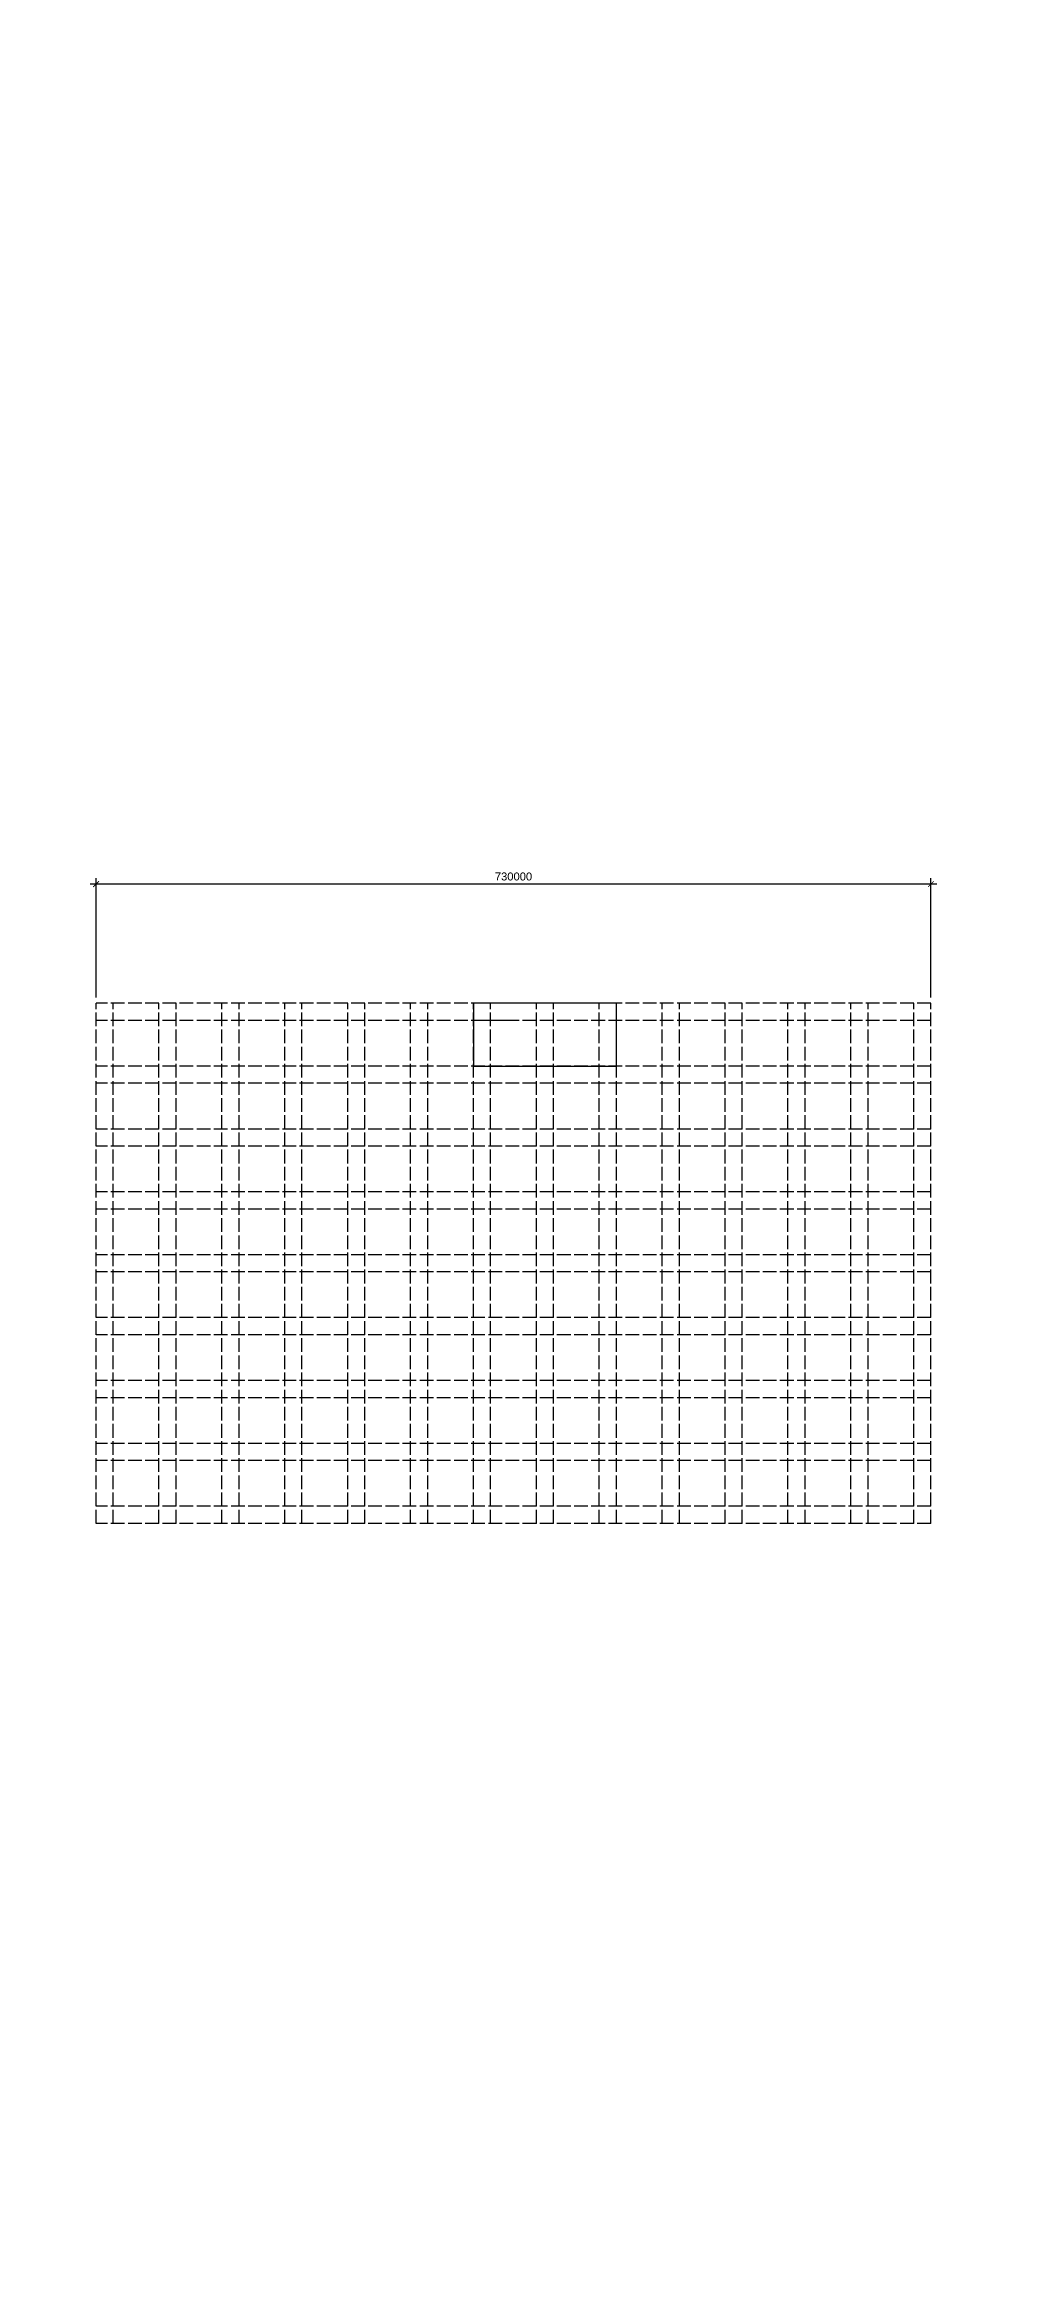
# Model space of a CAD drawing. Header units: millimetres. Extents: x -14568604 to 2614826, y -15966657 to 4339860.
# Drawn here: x -11545496 to -10697093, y 463822 to 2401841 of the extents above; entities that cross this region are included whole.
import ezdxf

# ---------------------------------------------------------------- set-up
doc = ezdxf.new("R2010")
doc.units = ezdxf.units.MM
doc.linetypes.add('ACAD_ISO02W100', pattern=[15, 12, -3])
for name, color, linetype in [('kóty', 150, 'Continuous'), ('občanská vybavenost', 170, 'Continuous'), ('základní mřížka', 50, 'ACAD_ISO02W100')]:
    doc.layers.add(name, color=color, linetype=linetype)
doc.styles.get("Standard").update_dxf_attribs({"font": 'arial.ttf'})
doc.dimstyles.new('k', dxfattribs={"dimtxt": 7000, "dimasz": 5000, "dimexe": 5000, "dimexo": 5000, "dimgap": 3000, "dimtad": 1, "dimtxsty": 'Standard', "dimblk": 'ARCHTICK', "dimcen": 2.5, "dimdle": 5000, "dimadec": 0, "dimazin": 0, "dimtfac": 1, "dimtmove": 0, "dimatfit": 3, "dimldrblk": 'ARCHTICK', "dimfxl": 1, "dimarcsym": 0})

# ---------------------------------------------------------------- blocks, each defined once
blk = doc.blocks.new('_ArchTick')
at = {"color": 0, "linetype": 'ByBlock', "const_width": 0.15}
blk.add_lwpolyline([(-0.5, -0.5), (0.5, 0.5)], dxfattribs=at)
blk = doc.blocks.new('*D30')
at = {"layer": 'Defpoints', "color": 0, "ltscale": 1000, "transparency": 16777216}
for p in [(-11500278, 1667242), (-11500278, 1562912), (-10770278, 1562912)]:
    blk.add_point(p, dxfattribs=at)
at = {"layer": 'kóty', "color": 0, "lineweight": -2, "ltscale": 1000, "transparency": 16777216}
for p, q in [((-10765278, 1667242), (-11505278, 1667242)), ((-11500278, 1567912), (-11500278, 1672242)), ((-10770278, 1567912), (-10770278, 1672242))]:
    blk.add_line(p, q, dxfattribs=at)
at = {"layer": 'kóty', "color": 0, "lineweight": -2, "ltscale": 1000, "transparency": 16777216, "xscale": 5000, "yscale": 5000, "zscale": 5000, "rotation": 180}
blk.add_blockref('_ArchTick', (-11500278, 1667242), dxfattribs=at)
at = {"layer": 'kóty', "color": 0, "lineweight": -2, "ltscale": 1000, "transparency": 16777216, "xscale": 5000, "yscale": 5000, "zscale": 5000}
blk.add_blockref('_ArchTick', (-10770278, 1667242), dxfattribs=at)
at = {"layer": 'kóty', "color": 0, "ltscale": 1000, "transparency": 16777216, "insert": (-11135278, 1673818), "char_height": 7000, "attachment_point": 5}
blk.add_mtext('730000', dxfattribs=at)

msp = doc.modelspace()

# ---------------------------------------------------------------- linework, layer by layer
at = {"layer": 'občanská vybavenost', "linetype": 'Continuous', "ltscale": 1000}
msp.add_lwpolyline([(-11135278.199, 1562912.284), (-11170278.199, 1562912.284), (-11170278.199, 1507912.284), (-11045278.199, 1507912.284), (-11045278.199, 1562912.284), (-11135278.199, 1562912.284)], dxfattribs=at)
at = {"layer": 'základní mřížka', "ltscale": 1000}
for points in [[(-10770278.199, 1562912.284), (-11500278.199, 1562912.284)], [(-11500278.199, 1107912.284), (-11500278.199, 1562912.284)], [(-11485278.199, 1107912.284), (-11485278.199, 1562912.284)], [(-11445278.199, 1107912.284), (-11445278.199, 1562912.284)], [(-11430278.199, 1107912.284), (-11430278.199, 1562912.284)], [(-11390278.199, 1107912.284), (-11390278.199, 1562912.284)], [(-11375278.199, 1107912.284), (-11375278.199, 1562912.284)], [(-11335278.199, 1107912.284), (-11335278.199, 1562912.284)], [(-11320278.199, 1107912.284), (-11320278.199, 1562912.284)], [(-11280278.199, 1107912.284), (-11280278.199, 1562912.284)], [(-11265278.199, 1107912.284), (-11265278.199, 1562912.284)], [(-11225278.199, 1107912.284), (-11225278.199, 1562912.284)], [(-11210278.199, 1107912.284), (-11210278.199, 1562912.284)], [(-11210278.199, 1107912.284), (-11210278.199, 1562912.284)], [(-11210278.199, 1107912.284), (-11210278.199, 1562912.284)], [(-11170278.199, 1107912.284), (-11170278.199, 1562912.284)], [(-11155278.199, 1107912.284), (-11155278.199, 1562912.284)], [(-11115278.199, 1107912.284), (-11115278.199, 1562912.284)], [(-11100278.199, 1107912.284), (-11100278.199, 1562912.284)], [(-11060278.199, 1107912.284), (-11060278.199, 1562912.284)], [(-11045278.199, 1107912.284), (-11045278.199, 1562912.284)], [(-11005278.199, 1107912.284), (-11005278.199, 1562912.284)], [(-10990278.199, 1107912.284), (-10990278.199, 1562912.284)], [(-10990278.199, 1107912.284), (-10990278.199, 1562912.284)], [(-10990278.199, 1107912.284), (-10990278.199, 1562912.284)], [(-10950278.199, 1107912.284), (-10950278.199, 1562912.284)], [(-10935278.199, 1107912.284), (-10935278.199, 1562912.284)], [(-10895278.199, 1107912.284), (-10895278.199, 1562912.284)], [(-10880278.199, 1107912.284), (-10880278.199, 1562912.284)], [(-10840278.199, 1107912.284), (-10840278.199, 1562912.284)], [(-10825278.199, 1107912.284), (-10825278.199, 1562912.284)], [(-10785278.199, 1107912.284), (-10785278.199, 1562912.284)], [(-10770278.199, 1107912.284), (-10770278.199, 1562912.284)], [(-10770278.199, 1107912.284), (-10770278.199, 1562912.284)], [(-10770278.199, 1547912.284), (-11500278.199, 1547912.284)], [(-11135278.199, 1547912.284), (-11170278.199, 1547912.284)], [(-10770278.199, 1507912.284), (-11500278.199, 1507912.284)], [(-10770278.199, 1492912.284), (-11500278.199, 1492912.284)], [(-10770278.199, 1452912.284), (-11500278.199, 1452912.284)], [(-10770278.199, 1437912.284), (-11500278.199, 1437912.284)], [(-10770278.199, 1437912.284), (-11500278.199, 1437912.284)], [(-10770278.199, 1397912.284), (-11500278.199, 1397912.284)], [(-10770278.199, 1382912.284), (-11500278.199, 1382912.284)], [(-10770278.199, 1342912.284), (-11500278.199, 1342912.284)], [(-10770278.199, 1327912.284), (-11500278.199, 1327912.284)], [(-10770278.199, 1327912.284), (-11500278.199, 1327912.284)], [(-10770278.199, 1287912.284), (-11500278.199, 1287912.284)], [(-10770278.199, 1272912.284), (-11500278.199, 1272912.284)], [(-10770278.199, 1232912.284), (-11500278.199, 1232912.284)], [(-10770278.199, 1217912.284), (-11500278.199, 1217912.284)], [(-10770278.199, 1217912.284), (-11500278.199, 1217912.284)], [(-10770278.199, 1177912.284), (-11500278.199, 1177912.284)], [(-10770278.199, 1162912.284), (-11500278.199, 1162912.284)], [(-10770278.199, 1122912.284), (-11500278.199, 1122912.284)], [(-10770278.199, 1107912.284), (-11500278.199, 1107912.284)]]:
    msp.add_lwpolyline(points, dxfattribs=at)
msp.add_circle((-9853857.213, 796511.311), 3492437.752, dxfattribs=at)

# ---------------------------------------------------------------- dimensions: what is measured, and where the dimension line sits
at = {"layer": 'kóty', "ltscale": 1000}
dim = msp.add_linear_dim(base=(-11500278.199, 1667241.571), p1=(-10770278.199, 1562912.284), p2=(-11500278.199, 1562912.284), dimstyle='k', dxfattribs=at)
dim.commit()
dim.dimension.update_dxf_attribs({"geometry": '*D30', "text_midpoint": (-11135278.199, 1673817.97)})

doc.saveas('drawing.dxf')
